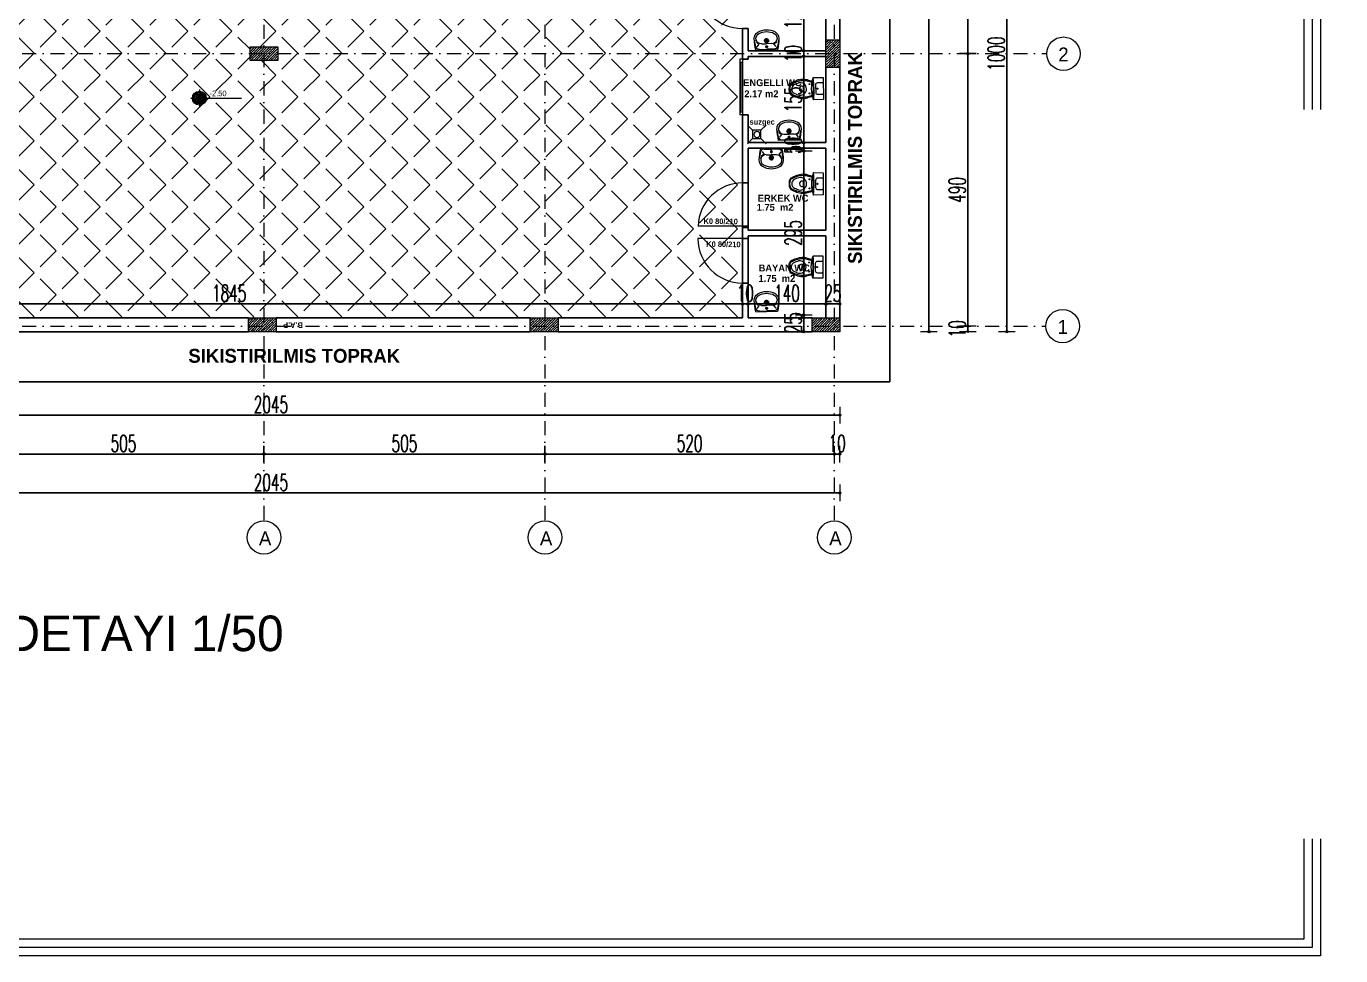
# Model space of a CAD drawing. Header units: millimetres. Extents: x -16104 to 67872, y -88009 to 12107.
# Drawn here: x 61943 to 64305, y 8729 to 10401 of the extents above; entities that cross this region are included whole.
import ezdxf

# ---------------------------------------------------------------- set-up
doc = ezdxf.new("R2010")
doc.units = ezdxf.units.MM
doc.linetypes.add('ACAD_ISO07W100', pattern=[3, 0, -3])
doc.linetypes.add('DASHDOTX2', pattern=[50.8, 25.4, -12.7, 0, -12.7])
doc.layers.get('0').update_dxf_attribs({"color": 241})
for name, color, linetype, lineweight in [('AKS', 1, 'ACAD_ISO07W100', 5), ('akslar', 144, 'Continuous', 20), ('c05', 32, 'Continuous', 13), ('duvar', 123, 'Continuous', 25), ('emsal&kolon', 1, 'Continuous', 5), ('kapı pen. yazısı', 1, 'Continuous', 25), ('kapı pen. yazısı_nz.', 1, 'Continuous', 25), ('KOTLAR', 5, 'Continuous', 20), ('mahal yazısı_nz.', 6, 'Continuous', 35), ('POZ', 36, 'Continuous', 18), ('SıVA', 40, 'Continuous', 9), ('tefriş _ nz.', 21, 'Continuous', 13), ('YAZI', 22, 'Continuous', 18), ('ÖLÇÜ', 252, 'Continuous', 20)]:
    doc.layers.add(name, color=color, linetype=linetype, lineweight=lineweight)
doc.styles.add('DIM', font='Txttw.shx', dxfattribs={"width": 0.6})
doc.styles.add('iç yazı _nz.', font='cityb___.ttf', dxfattribs={"height": 10})
doc.styles.add('kap-pen-yazısı_nz.', font='cityb___.ttf', dxfattribs={"height": 10})
doc.styles.add('M2', font='stylu.ttf', dxfattribs={"height": 10})
doc.styles.add('mahal iç yazı_nz.', font='cityb___.ttf', dxfattribs={"height": 12.5})
doc.styles.add('TSIMPLEX', font='tsimplex', dxfattribs={"width": 0.8})
doc.styles.add('ÖLÇÜ-50', font='comic.ttf', dxfattribs={"height": 12.5})
doc.dimstyles.new('50', dxfattribs={"dimscale": 0, "dimtxt": 30, "dimasz": 1, "dimexe": 0, "dimexo": 2, "dimgap": 4, "dimtad": 1, "dimdec": 0, "dimzin": 0, "dimdsep": 46, "dimtxsty": 'DIM', "dimblk1": 'DOT', "dimblk2": 'DOT', "dimsah": 1, "dimcen": 1.5, "dimdle": 3, "dimse1": 1, "dimse2": 1, "dimclrd": 256, "dimclre": 9, "dimclrt": 256, "dimadec": 0, "dimazin": 0, "dimtfac": 0.24, "dimtdec": 0, "dimtix": 1, "dimtmove": 2, "dimatfit": 3, "dimldrblk": 'DOT', "dimfxl": 0, "dimtolj": 1, "dimtzin": 15, "dimarcsym": 0})
pattern_1 = [(45, (-3506.1825, 5085.1525), (-4.49012806, 4.49012806), []), (45, (-3501.6924, 5085.1525), (-4.49012806, 4.49012806), [7.9375, -1.5875, 0, -1.5875])]
pattern_2 = [(45, (-3473.52, 7.062), (-4.49012806, 4.49012806), []), (45, (-3469.03, 7.062), (-4.49012806, 4.49012806), [7.9375, -1.5875, 0, -1.5875])]

# ---------------------------------------------------------------- blocks, each defined once
blk = doc.blocks.new('rdf')
h = blk.add_hatch()
h.set_pattern_fill('JIS_STN_2.5,_O', color=256)
h.set_pattern_definition([(45, (-14297.5899, -11300.239), (-1.76776695, 1.76776695), []), (45, (-14295.8249, -11300.239), (-1.76776695, 1.76776695), [1.2, -0.5])])
h.paths.add_polyline_path([(18090.11, 5567.39), (18090.11, 5611.54), (18135.11, 5611.54), (18135.11, 5567.39)], flags=9)
h.paths.add_polyline_path([(18090.11, 5539.89), (18090.11, 5584.04), (18135.11, 5584.04), (18135.11, 5539.89)], flags=9)
h.paths.add_polyline_path([(18526.2, 5567.39), (18526.2, 5611.54), (18571.2, 5611.54), (18571.2, 5567.39)], flags=9)
h.paths.add_polyline_path([(18130.11, 5567.39), (18130.11, 5611.54), (18175.11, 5611.54), (18175.11, 5567.39)], flags=9)
h.paths.add_polyline_path([(18468.99, 5604.47), (18468.99, 5574.47), (18871.61, 5574.47), (18871.61, 5604.47)])
at = {"layer": 'POZ', "style": 'M2', "flags": 4}
for tag, p in [('K180/210', (18737.14, 6363.37)), ('P150/50', (18700.21, 6224.9)), ('H.B', (18717.39, 6206.53)), ('50X50', (18707.7, 6190.5)), ('K180/210', (18776.34, 6183.11))]:
    blk.add_attdef(tag, p, '', height=10.4, rotation=1.13919, dxfattribs=at)
blk = doc.blocks.new('DOT')
for p, q in [((-2, 0), (0, 0)), ((0, 15), (0, -15)), ((2, 0), (0, 0))]:
    blk.add_line(p, q)
blk.add_circle((0, 0), 2)
blk = doc.blocks.new('*D461')
at = {"layer": 'Defpoints', "color": 0, "transparency": 16777216}
for p in [(61359.9, 9701.4), (61359.9, 9701.4), (63404.9, 9701.4)]:
    blk.add_point(p, dxfattribs=at)
at = {"layer": 'SıVA', "lineweight": -2, "transparency": 16777216}
blk.add_line((63403.9, 9701.4), (61360.9, 9701.4), dxfattribs=at)
at = {"layer": 'SıVA', "lineweight": -2, "transparency": 16777216, "rotation": 180}
blk.add_blockref('DOT', (61359.9, 9701.4), dxfattribs=at)
at = {"layer": 'SıVA', "lineweight": -2, "transparency": 16777216}
blk.add_blockref('DOT', (63404.9, 9701.4), dxfattribs=at)
at = {"layer": 'SıVA', "transparency": 16777216, "insert": (62382.4, 9720.4), "char_height": 30, "attachment_point": 5, "style": 'DIM'}
blk.add_mtext('\\A1;2045', dxfattribs=at)
blk = doc.blocks.new('*D463')
at = {"layer": 'Defpoints', "color": 0, "transparency": 16777216}
for p in [(63394.9, 9631.4), (63404.8, 9631.4), (63404.8, 9631.4)]:
    blk.add_point(p, dxfattribs=at)
at = {"layer": 'SıVA', "lineweight": -2, "transparency": 16777216}
for p, q in [((63393.9, 9631.4), (63392.9, 9631.4)), ((63394.9, 9631.4), (63404.8, 9631.4)), ((63405.8, 9631.4), (63406.8, 9631.4))]:
    blk.add_line(p, q, dxfattribs=at)
blk.add_blockref('DOT', (63394.9, 9631.4), dxfattribs=at)
at = {"layer": 'SıVA', "lineweight": -2, "transparency": 16777216, "rotation": 180}
blk.add_blockref('DOT', (63404.8, 9631.4), dxfattribs=at)
at = {"layer": 'SıVA', "transparency": 16777216, "insert": (63399.9, 9650.4), "char_height": 30, "attachment_point": 5, "style": 'DIM'}
blk.add_mtext('\\A1;10', dxfattribs=at)
blk = doc.blocks.new('*D915')
at = {"layer": 'Defpoints', "color": 0, "transparency": 16777216}
for p in [(61359.9, 9561.4), (63404.9, 9561.4), (63404.9, 9561.4)]:
    blk.add_point(p, dxfattribs=at)
at = {"layer": 'SıVA', "lineweight": -2, "transparency": 16777216}
blk.add_line((61360.9, 9561.4), (63403.9, 9561.4), dxfattribs=at)
at = {"layer": 'SıVA', "lineweight": -2, "transparency": 16777216, "rotation": 180}
blk.add_blockref('DOT', (61359.9, 9561.4), dxfattribs=at)
at = {"layer": 'SıVA', "lineweight": -2, "transparency": 16777216}
blk.add_blockref('DOT', (63404.9, 9561.4), dxfattribs=at)
at = {"layer": 'SıVA', "transparency": 16777216, "insert": (62382.4, 9580.4), "char_height": 30, "attachment_point": 5, "style": 'DIM'}
blk.add_mtext('\\A1;2045', dxfattribs=at)
blk = doc.blocks.new('*D464')
at = {"layer": 'Defpoints', "color": 0, "transparency": 16777216}
for p in [(63557.7, 10851.4), (63704.9, 9851.4), (63704.9, 9851.4)]:
    blk.add_point(p, dxfattribs=at)
at = {"layer": 'SıVA', "lineweight": -2, "transparency": 16777216}
blk.add_line((63704.9, 10850.4), (63704.9, 9852.4), dxfattribs=at)
for p, rotation in [((63704.9, 10851.4), 90), ((63704.9, 9851.4), 270)]:
    blk.add_blockref('DOT', p, dxfattribs=dict(at, rotation=rotation))
at = {"layer": 'SıVA', "transparency": 16777216, "insert": (63685.9, 10351.4), "char_height": 30, "attachment_point": 5, "rotation": 90, "style": 'DIM'}
blk.add_mtext('\\A1;1000', dxfattribs=at)
blk = doc.blocks.new('*D465')
at = {"layer": 'Defpoints', "color": 0, "transparency": 16777216}
for p in [(63579.9, 9851.7), (63580, 9861.4), (63634.9, 9861.4)]:
    blk.add_point(p, dxfattribs=at)
at = {"layer": 'SıVA', "lineweight": -2, "transparency": 16777216}
for p, q in [((63634.9, 9862.4), (63634.9, 9863.4)), ((63634.9, 9851.7), (63634.9, 9861.4)), ((63634.9, 9850.7), (63634.9, 9849.7))]:
    blk.add_line(p, q, dxfattribs=at)
for p, rotation in [((63634.9, 9861.4), 270), ((63634.9, 9851.7), 90)]:
    blk.add_blockref('DOT', p, dxfattribs=dict(at, rotation=rotation))
at = {"layer": 'SıVA', "transparency": 16777216, "insert": (63615.9, 9856.5), "char_height": 30, "attachment_point": 5, "rotation": 90, "style": 'DIM'}
blk.add_mtext('\\A1;10', dxfattribs=at)
blk = doc.blocks.new('*D466')
at = {"layer": 'Defpoints', "color": 0, "transparency": 16777216}
for p in [(63634.9, 10351.4), (63634.9, 10351.4), (63634.9, 9861.4)]:
    blk.add_point(p, dxfattribs=at)
at = {"layer": 'SıVA', "lineweight": -2, "transparency": 16777216}
blk.add_line((63634.9, 9862.4), (63634.9, 10350.4), dxfattribs=at)
for p, rotation in [((63634.9, 10351.4), 90), ((63634.9, 9861.4), 270)]:
    blk.add_blockref('DOT', p, dxfattribs=dict(at, rotation=rotation))
at = {"layer": 'SıVA', "transparency": 16777216, "insert": (63615.9, 10106.4), "char_height": 30, "attachment_point": 5, "rotation": 90, "style": 'DIM'}
blk.add_mtext('\\A1;490', dxfattribs=at)
blk = doc.blocks.new('*D467')
at = {"layer": 'Defpoints', "color": 0, "transparency": 16777216}
for p in [(63634.9, 10841.4), (63634.9, 10841.4), (63634.9, 10351.4)]:
    blk.add_point(p, dxfattribs=at)
at = {"layer": 'SıVA', "lineweight": -2, "transparency": 16777216}
blk.add_line((63634.9, 10352.4), (63634.9, 10840.4), dxfattribs=at)
for p, rotation in [((63634.9, 10841.4), 90), ((63634.9, 10351.4), 270)]:
    blk.add_blockref('DOT', p, dxfattribs=dict(at, rotation=rotation))
at = {"layer": 'SıVA', "transparency": 16777216, "insert": (63615.9, 10596.4), "char_height": 30, "attachment_point": 5, "rotation": 90, "style": 'DIM'}
blk.add_mtext('\\A1;490', dxfattribs=at)
blk = doc.blocks.new('*D916')
at = {"layer": 'Defpoints', "color": 0, "transparency": 16777216}
for p in [(63564.9, 11126.4), (63564.9, 9851.4), (63564.9, 9851.4)]:
    blk.add_point(p, dxfattribs=at)
at = {"layer": 'SıVA', "lineweight": -2, "transparency": 16777216}
blk.add_line((63564.9, 11125.4), (63564.9, 9852.4), dxfattribs=at)
for p, rotation in [((63564.9, 11126.4), 90), ((63564.9, 9851.4), 270)]:
    blk.add_blockref('DOT', p, dxfattribs=dict(at, rotation=rotation))
at = {"layer": 'SıVA', "transparency": 16777216, "insert": (63545.9, 10488.9), "char_height": 30, "attachment_point": 5, "rotation": 90, "style": 'DIM'}
blk.add_mtext('\\A1;1275', dxfattribs=at)
blk = doc.blocks.new('*D472')
at = {"layer": 'Defpoints', "color": 0, "transparency": 16777216}
for p in [(63339.9, 10176.4), (63339.9, 9881.4), (63339.9, 9881.4)]:
    blk.add_point(p, dxfattribs=at)
at = {"layer": 'SıVA', "lineweight": -2, "transparency": 16777216}
blk.add_line((63339.9, 10175.4), (63339.9, 9882.4), dxfattribs=at)
for p, rotation in [((63339.9, 10176.4), 90), ((63339.9, 9881.4), 270)]:
    blk.add_blockref('DOT', p, dxfattribs=dict(at, rotation=rotation))
at = {"layer": 'SıVA', "transparency": 16777216, "insert": (63320.9, 10028.9), "char_height": 30, "attachment_point": 5, "rotation": 90, "style": 'DIM'}
blk.add_mtext('\\A1;295', dxfattribs=at)
blk = doc.blocks.new('*D473')
at = {"layer": 'Defpoints', "color": 0, "transparency": 16777216}
for p in [(63339.9, 9881.4), (63339.9, 9876.4), (63340, 9876.4)]:
    blk.add_point(p, dxfattribs=at)
at = {"layer": 'SıVA', "lineweight": -2, "transparency": 16777216}
for p, q in [((63340, 9882.4), (63340, 9883.4)), ((63340, 9881.4), (63340, 9876.4)), ((63340, 9875.4), (63340, 9874.4))]:
    blk.add_line(p, q, dxfattribs=at)
for p, rotation in [((63340, 9881.4), 270), ((63340, 9876.4), 90)]:
    blk.add_blockref('DOT', p, dxfattribs=dict(at, rotation=rotation))
at = {"layer": 'SıVA', "transparency": 16777216, "insert": (63321, 9878.9), "char_height": 30, "attachment_point": 5, "rotation": 90, "style": 'DIM'}
blk.add_mtext('\\A1;5', dxfattribs=at)
blk = doc.blocks.new('*D474')
at = {"layer": 'Defpoints', "color": 0, "transparency": 16777216}
for p in [(63339.9, 9876.4), (63340, 9851.4), (63340, 9851.4)]:
    blk.add_point(p, dxfattribs=at)
at = {"layer": 'SıVA', "lineweight": -2, "transparency": 16777216}
for p, q in [((63340, 9877.4), (63340, 9878.4)), ((63340, 9876.4), (63340, 9851.4)), ((63340, 9850.4), (63340, 9849.4))]:
    blk.add_line(p, q, dxfattribs=at)
for p, rotation in [((63340, 9876.4), 270), ((63340, 9851.4), 90)]:
    blk.add_blockref('DOT', p, dxfattribs=dict(at, rotation=rotation))
at = {"layer": 'SıVA', "transparency": 16777216, "insert": (63321, 9863.9), "char_height": 30, "attachment_point": 5, "rotation": 90, "style": 'DIM'}
blk.add_mtext('\\A1;25', dxfattribs=at)
blk = doc.blocks.new('*D475')
at = {"layer": 'Defpoints', "color": 0, "transparency": 16777216}
for p in [(61384.9, 9901.4), (63229.9, 9901.4), (63229.9, 9901.4)]:
    blk.add_point(p, dxfattribs=at)
at = {"layer": 'SıVA', "lineweight": -2, "transparency": 16777216}
blk.add_line((61385.9, 9901.4), (63228.9, 9901.4), dxfattribs=at)
at = {"layer": 'SıVA', "lineweight": -2, "transparency": 16777216, "rotation": 180}
blk.add_blockref('DOT', (61384.9, 9901.4), dxfattribs=at)
at = {"layer": 'SıVA', "lineweight": -2, "transparency": 16777216}
blk.add_blockref('DOT', (63229.9, 9901.4), dxfattribs=at)
at = {"layer": 'SıVA', "transparency": 16777216, "insert": (62307.4, 9920.4), "char_height": 30, "attachment_point": 5, "style": 'DIM'}
blk.add_mtext('\\A1;1845', dxfattribs=at)
blk = doc.blocks.new('*D920')
at = {"layer": 'Defpoints', "color": 0, "transparency": 16777216}
for p in [(63404.9, 9901.4), (63379.9, 9881.4), (63404.9, 9881.4)]:
    blk.add_point(p, dxfattribs=at)
at = {"layer": 'SıVA', "lineweight": -2, "transparency": 16777216}
for p, q in [((63378.9, 9901.4), (63377.9, 9901.4)), ((63379.9, 9901.4), (63404.9, 9901.4)), ((63405.9, 9901.4), (63406.9, 9901.4))]:
    blk.add_line(p, q, dxfattribs=at)
blk.add_blockref('DOT', (63379.9, 9901.4), dxfattribs=at)
at = {"layer": 'SıVA', "lineweight": -2, "transparency": 16777216, "rotation": 180}
blk.add_blockref('DOT', (63404.9, 9901.4), dxfattribs=at)
at = {"layer": 'SıVA', "transparency": 16777216, "insert": (63392.4, 9920.4), "char_height": 30, "attachment_point": 5, "style": 'DIM'}
blk.add_mtext('\\A1;25', dxfattribs=at)
blk = doc.blocks.new('*D482')
at = {"layer": 'Defpoints', "color": 0, "transparency": 16777216}
for p in [(63339.9, 10481.5), (63339.9, 10356.4), (63339.9, 10356.4)]:
    blk.add_point(p, dxfattribs=at)
at = {"layer": 'SıVA', "lineweight": -2, "transparency": 16777216}
blk.add_line((63339.9, 10480.5), (63339.9, 10357.4), dxfattribs=at)
for p, rotation in [((63339.9, 10481.5), 90), ((63339.9, 10356.4), 270)]:
    blk.add_blockref('DOT', p, dxfattribs=dict(at, rotation=rotation))
at = {"layer": 'SıVA', "transparency": 16777216, "insert": (63320.9, 10419), "char_height": 30, "attachment_point": 5, "rotation": 90, "style": 'DIM'}
blk.add_mtext('\\A1;125', dxfattribs=at)
blk = doc.blocks.new('*D483')
at = {"layer": 'Defpoints', "color": 0, "transparency": 16777216}
for p in [(63339.9, 10356.4), (63339.9, 10346.4), (63372.6, 10346.4)]:
    blk.add_point(p, dxfattribs=at)
at = {"layer": 'SıVA', "lineweight": -2, "transparency": 16777216}
for p, q in [((63339.9, 10357.4), (63339.9, 10358.4)), ((63339.9, 10356.4), (63339.9, 10346.4)), ((63339.9, 10345.4), (63339.9, 10344.4))]:
    blk.add_line(p, q, dxfattribs=at)
for p, rotation in [((63339.9, 10356.4), 270), ((63339.9, 10346.4), 90)]:
    blk.add_blockref('DOT', p, dxfattribs=dict(at, rotation=rotation))
at = {"layer": 'SıVA', "transparency": 16777216, "insert": (63320.9, 10351.4), "char_height": 30, "attachment_point": 5, "rotation": 90, "style": 'DIM'}
blk.add_mtext('\\A1;10', dxfattribs=at)
blk = doc.blocks.new('*D484')
at = {"layer": 'Defpoints', "color": 0, "transparency": 16777216}
for p in [(63339.9, 10346.4), (63339.9, 10191.4), (63372.6, 10191.4)]:
    blk.add_point(p, dxfattribs=at)
at = {"layer": 'SıVA', "lineweight": -2, "transparency": 16777216}
blk.add_line((63339.9, 10345.4), (63339.9, 10192.4), dxfattribs=at)
for p, rotation in [((63339.9, 10346.4), 90), ((63339.9, 10191.4), 270)]:
    blk.add_blockref('DOT', p, dxfattribs=dict(at, rotation=rotation))
at = {"layer": 'SıVA', "transparency": 16777216, "insert": (63320.9, 10268.9), "char_height": 30, "attachment_point": 5, "rotation": 90, "style": 'DIM'}
blk.add_mtext('\\A1;155', dxfattribs=at)
blk = doc.blocks.new('*D485')
at = {"layer": 'Defpoints', "color": 0, "transparency": 16777216}
for p in [(63339.9, 10191.4), (63339.9, 10181.4), (63372.6, 10181.4)]:
    blk.add_point(p, dxfattribs=at)
at = {"layer": 'SıVA', "lineweight": -2, "transparency": 16777216}
for p, q in [((63339.9, 10192.4), (63339.9, 10193.4)), ((63339.9, 10191.4), (63339.9, 10181.4)), ((63339.9, 10180.4), (63339.9, 10179.4))]:
    blk.add_line(p, q, dxfattribs=at)
for p, rotation in [((63339.9, 10191.4), 270), ((63339.9, 10181.4), 90)]:
    blk.add_blockref('DOT', p, dxfattribs=dict(at, rotation=rotation))
at = {"layer": 'SıVA', "transparency": 16777216, "insert": (63320.9, 10186.4), "char_height": 30, "attachment_point": 5, "rotation": 90, "style": 'DIM'}
blk.add_mtext('\\A1;10', dxfattribs=at)
blk = doc.blocks.new('*D486')
at = {"layer": 'Defpoints', "color": 0, "transparency": 16777216}
for p in [(63339.9, 10181.4), (63339.9, 10181.4), (63339.9, 10176.4)]:
    blk.add_point(p, dxfattribs=at)
at = {"layer": 'SıVA', "lineweight": -2, "transparency": 16777216}
for p, q in [((63339.9, 10182.4), (63339.9, 10183.4)), ((63339.9, 10176.4), (63339.9, 10181.4)), ((63339.9, 10175.4), (63339.9, 10174.4))]:
    blk.add_line(p, q, dxfattribs=at)
for p, rotation in [((63339.9, 10181.4), 270), ((63339.9, 10176.4), 90)]:
    blk.add_blockref('DOT', p, dxfattribs=dict(at, rotation=rotation))
at = {"layer": 'SıVA', "transparency": 16777216, "insert": (63320.9, 10178.9), "char_height": 30, "attachment_point": 5, "rotation": 90, "style": 'DIM'}
blk.add_mtext('\\A1;5', dxfattribs=at)
blk = doc.blocks.new('20')
at = {"layer": 'tefriş _ nz.'}
for p, q in [((-1695.8, 84.6), (-1657.1, 84.6)), ((-1693.3, 79.1), (-1689.8, 74.2)), ((-1689.5, 83.6), (-1676.5, 83.6)), ((-1685.8, 73.6), (-1676.5, 73.6)), ((-1678.6, 79.1), (-1676.5, 79.1)), ((-1663.4, 83.6), (-1676.5, 83.6)), ((-1676.5, 77), (-1676.5, 81.2)), ((-1674.3, 79.1), (-1676.5, 79.1)), ((-1667.2, 73.6), (-1676.5, 73.6)), ((-1676.5, 72.4), (-1676.5, 63.9)), ((-1659.6, 79.1), (-1663.2, 74.2)), ((-1680.9, 68.1), (-1676.5, 68.1)), ((-1672, 68.1), (-1676.5, 68.1))]:
    blk.add_line(p, q, dxfattribs=at)
for centre, major_axis, start_param, end_param in [((-1578.9, 57.7), (84.9, 84.9), 2.129634, 2.303897), ((-1623.6, 60.7), (52.6, 52.6), 2.110921, 2.27395), ((-1685.8, 64), (6.85, 6.85), 0.778431, 3.420188), ((-1689.5, 77.2), (4.58, 4.58), 0.785398, 2.110921), ((-1685.8, 64), (7.77, -7.77), 2.837424, 3.323056), ((-1676.5, 68.1), (2.65, -2.65), 2.356194, 5.497787), ((-1676.5, 79.1), (1.24, -1.24), 2.356194, 5.497787), ((-1676.5, 79.1), (1.24, -1.24), 5.497787, 8.63938), ((-1676.5, 68.1), (2.65, -2.65), 5.497787, 8.63938), ((-1667.1, 64), (6.85, -6.85), 6.00459, 8.646347), ((-1663.4, 77.2), (4.58, -4.58), 1.030672, 2.356194), ((-1667.1, 64), (7.77, 7.77), -0.181463, 0.304169), ((-1774.1, 57.7), (84.9, -84.9), 0.837695, 1.011959), ((-1729.3, 60.7), (52.6, -52.6), 0.867643, 1.030672), ((-1685.8, 64), (9.16, 9.16), 2.356194, 3.415633), ((-1676.5, 80.5), (22.6, 22.6), 3.415633, 3.926991), ((-1676.5, 80.5), (20.3, -20.3), 4.986429, 5.497787), ((-1676.5, 68.1), (1.63, 1.63), 0.785398, 3.926991), ((-1676.5, 68.1), (1.63, 1.63), 3.926991, 7.068583), ((-1676.5, 80.5), (20.3, 20.3), 3.926991, 4.438348), ((-1676.5, 80.5), (22.6, -22.6), 5.497787, 6.009145), ((-1667.2, 64), (9.16, -9.16), 6.009145, 7.068583)]:
    blk.add_ellipse(centre, major_axis=major_axis, ratio=1, start_param=start_param, end_param=end_param, dxfattribs=at)
blk = doc.blocks.new('klozet7-U')
at = {"layer": 'tefriş _ nz.', "linetype": 'Continuous'}
for p, q in [((-32.2, -2.5), (-32.2, 2.5)), ((0, 18.2), (0, -18.2)), ((0, 8.3), (0, -8.3))]:
    blk.add_line(p, q, dxfattribs=at)
for points in [[(-17.9, -11.1, 0.02338), (-26.1, -13), (-26.2, -13, -0.087198), (-33.5, -14, -0.119537), (-52.2, -7.9, -0.142116), (-52.8, -7.3, -0.231833), (-52.8, 7.3, -0.142116), (-52.2, 7.9, -0.119537), (-33.5, 14, -0.087198), (-26.2, 13), (-26.1, 13, 0.02338), (-17.9, 11.1, 0.02338)], [(-44.2, -8.5, 0.029763), (-39.8, -9.9, 0.347536), (-28.5, -4.8, 0.243968), (-28.5, 4.8, 0.347536), (-39.8, 9.9, 0.029763), (-44.2, 8.5)], [(-17.3, -11.9, 0.110008), (-17.3, 11.8, 0.110008)], [(0, 8.3, 0.414214), (-1, 9.3), (-9, 9.3, 0.414214), (-12.5, 5.8), (-12.5, -5.8, 0.414214), (-9, -9.3), (-1, -9.3, 0.414214), (0, -8.3)]]:
    blk.add_lwpolyline(points, format="xyb", dxfattribs=at)
blk.add_lwpolyline([(-15.6, 18.4), (0, 18.2), (0, -18.2), (-15.6, -18.4, -0.329232), (-16.1, -18.1, -0.158489), (-16.1, 18.1, -0.329232)], format="xyb", close=True, dxfattribs=at)
for points in [[(-44.2, 8.5, 0), (-46.6, 7.5, 0)], [(-44.2, -8.5, 0), (-46.6, -7.5, 0)]]:
    blk.add_polyline3d(points, dxfattribs=at)
for centre, radius in [((-22.5, 7.5), 0.75), ((-9.5, 0), 0.9), ((-22.5, -7.5), 0.75)]:
    blk.add_circle(centre, radius, dxfattribs=at)
for centre, radius, start, end in [((-38, 0), 18, 153.8951, 206.1049), ((-51.4, 6.6), 3.1, 121.5412, 153.8951), ((-30.4, -27.7), 43.3, 94.2449, 121.5412), ((-43.4, 0), 8.1, 113.0212, 180), ((-43.4, 0), 8.1, 180, 246.9788), ((-37.1, 0), 2, 170.4059, 189.5941), ((-34.7, 0.2), 4.33, 81.9402, 178.4657), ((-34.2, 2.5), 2, 0, 90), ((-32.5, -7.3), 22.8, 72.6044, 92.5939), ((-1.8, 99.5), 88.3, 254.3087, 259.6891), ((-17.6, 11.8), 0.25, 12.5843, 168.3652), ((-17.1, 13.7), 0.25, 7.288, 166.4244), ((-124.1, 0), 108.1, 352.712, 7.288), ((-186.6, 0), 171.6, 354.0371, 5.9629), ((-51.4, -6.6), 3.1, 206.1049, 238.4588), ((-30.4, 27.7), 43.3, 238.4588, 265.7551), ((-34.7, -0.2), 4.33, 181.5343, 278.0598), ((-34.2, -2.5), 2, 270, 0), ((-32.5, 7.3), 22.8, 267.4061, 287.3956), ((-1.8, -99.5), 88.3, 100.3109, 105.6913), ((-17.5, -11.8), 0.25, 191.6923, 347.4732), ((-17.1, -13.7), 0.25, 193.5756, 352.712)]:
    blk.add_arc(centre, radius, start, end, dxfattribs=at)
blk = doc.blocks.new('2R2R')
at = {"layer": 'tefriş _ nz.', "linetype": 'Continuous'}
for p, q in [((74688.3, -1538.9), (74679, -1529.6)), ((74703.3, -1538.9), (74712.6, -1529.6)), ((74679, -1563.2), (74688.3, -1553.9)), ((74712.6, -1563.2), (74703.3, -1553.9))]:
    blk.add_line(p, q, dxfattribs=at)
blk.add_lwpolyline([(74688.3, -1538.9), (74703.3, -1538.9), (74703.3, -1553.9), (74688.3, -1553.9)], close=True, dxfattribs=at)
blk.add_circle((74695.8, -1546.6), 5.5, dxfattribs=at)
blk = doc.blocks.new('*D490')
at = {"layer": 'Defpoints', "color": 0, "transparency": 16777216}
for p in [(61864.9, 9631.4), (62369.9, 9631.4), (62369.9, 9631.4)]:
    blk.add_point(p, dxfattribs=at)
at = {"layer": 'SıVA', "lineweight": -2, "transparency": 16777216}
blk.add_line((61865.9, 9631.4), (62368.9, 9631.4), dxfattribs=at)
at = {"layer": 'SıVA', "lineweight": -2, "transparency": 16777216, "rotation": 180}
blk.add_blockref('DOT', (61864.9, 9631.4), dxfattribs=at)
at = {"layer": 'SıVA', "lineweight": -2, "transparency": 16777216}
blk.add_blockref('DOT', (62369.9, 9631.4), dxfattribs=at)
at = {"layer": 'SıVA', "transparency": 16777216, "insert": (62117.4, 9650.4), "char_height": 30, "attachment_point": 5, "style": 'DIM'}
blk.add_mtext('\\A1;505', dxfattribs=at)
blk = doc.blocks.new('*D491')
at = {"layer": 'Defpoints', "color": 0, "transparency": 16777216}
for p in [(62369.9, 9631.4), (62874.9, 9631.4), (62874.9, 9631.4)]:
    blk.add_point(p, dxfattribs=at)
at = {"layer": 'SıVA', "lineweight": -2, "transparency": 16777216}
blk.add_line((62370.9, 9631.4), (62873.9, 9631.4), dxfattribs=at)
at = {"layer": 'SıVA', "lineweight": -2, "transparency": 16777216, "rotation": 180}
blk.add_blockref('DOT', (62369.9, 9631.4), dxfattribs=at)
at = {"layer": 'SıVA', "lineweight": -2, "transparency": 16777216}
blk.add_blockref('DOT', (62874.9, 9631.4), dxfattribs=at)
at = {"layer": 'SıVA', "transparency": 16777216, "insert": (62622.4, 9650.4), "char_height": 30, "attachment_point": 5, "style": 'DIM'}
blk.add_mtext('\\A1;505', dxfattribs=at)
blk = doc.blocks.new('*D492')
at = {"layer": 'Defpoints', "color": 0, "transparency": 16777216}
for p in [(62874.9, 9631.4), (63394.9, 9631.4), (63394.9, 9631.4)]:
    blk.add_point(p, dxfattribs=at)
at = {"layer": 'SıVA', "lineweight": -2, "transparency": 16777216}
blk.add_line((62875.9, 9631.4), (63393.9, 9631.4), dxfattribs=at)
at = {"layer": 'SıVA', "lineweight": -2, "transparency": 16777216, "rotation": 180}
blk.add_blockref('DOT', (62874.9, 9631.4), dxfattribs=at)
at = {"layer": 'SıVA', "lineweight": -2, "transparency": 16777216}
blk.add_blockref('DOT', (63394.9, 9631.4), dxfattribs=at)
at = {"layer": 'SıVA', "transparency": 16777216, "insert": (63134.9, 9650.4), "char_height": 30, "attachment_point": 5, "style": 'DIM'}
blk.add_mtext('\\A1;520', dxfattribs=at)
blk = doc.blocks.new('*D3444')
at = {"layer": 'Defpoints', "color": 0, "transparency": 16777216}
for p in [(63229.9, 9901.4), (63239.9, 9901.4), (63239.9, 9901.4)]:
    blk.add_point(p, dxfattribs=at)
at = {"layer": 'SıVA', "lineweight": -2, "transparency": 16777216}
for p, q in [((63228.9, 9901.4), (63227.9, 9901.4)), ((63229.9, 9901.4), (63239.9, 9901.4)), ((63240.9, 9901.4), (63241.9, 9901.4))]:
    blk.add_line(p, q, dxfattribs=at)
blk.add_blockref('DOT', (63229.9, 9901.4), dxfattribs=at)
at = {"layer": 'SıVA', "lineweight": -2, "transparency": 16777216, "rotation": 180}
blk.add_blockref('DOT', (63239.9, 9901.4), dxfattribs=at)
at = {"layer": 'SıVA', "transparency": 16777216, "insert": (63234.9, 9920.4), "char_height": 30, "attachment_point": 5, "style": 'DIM'}
blk.add_mtext('\\A1;10', dxfattribs=at)
blk = doc.blocks.new('*D3445')
at = {"layer": 'Defpoints', "color": 0, "transparency": 16777216}
for p in [(63239.9, 9901.4), (63379.9, 9901.4), (63379.9, 9901.4)]:
    blk.add_point(p, dxfattribs=at)
at = {"layer": 'SıVA', "lineweight": -2, "transparency": 16777216}
blk.add_line((63240.9, 9901.4), (63378.9, 9901.4), dxfattribs=at)
at = {"layer": 'SıVA', "lineweight": -2, "transparency": 16777216, "rotation": 180}
blk.add_blockref('DOT', (63239.9, 9901.4), dxfattribs=at)
at = {"layer": 'SıVA', "lineweight": -2, "transparency": 16777216}
blk.add_blockref('DOT', (63379.9, 9901.4), dxfattribs=at)
at = {"layer": 'SıVA', "transparency": 16777216, "insert": (63309.9, 9920.4), "char_height": 30, "attachment_point": 5, "style": 'DIM'}
blk.add_mtext('\\A1;140', dxfattribs=at)
blk = doc.blocks.new('Kot')
at = {"layer": 'KOTLAR'}
for p, q in [((-0.155, 0), (0.759, 0)), ((0, 0.155), (0, -0.155))]:
    blk.add_line(p, q, dxfattribs=at)
for radius in [0.125, 0.105, 0.085, 0.065, 0.045, 0.045, 0.025]:
    blk.add_circle((0, 0), radius, dxfattribs=at)
at = {"layer": 'YAZI', "style": 'TSIMPLEX', "width": 0.8}
blk.add_attdef('KOTH', (0.184, 0.035), '', height=0.1, dxfattribs=at)

msp = doc.modelspace()

# ---------------------------------------------------------------- hatches: boundary and pattern name
at = {"layer": 'SıVA'}
h = msp.add_hatch(dxfattribs=at)
h.set_pattern_fill('ANSI35,_O', color=256)
h.set_pattern_definition(pattern_1)
h.paths.add_polyline_path([(63394.9, 10376.4), (63379.9, 10376.4), (63379.9, 10351.4), (63394.9, 10351.4)])
h.paths.add_polyline_path([(63404.9, 10376.4), (63394.9, 10376.4), (63394.9, 10351.4), (63404.9, 10351.4)])
h.paths.add_polyline_path([(63404.9, 10351.4), (63394.9, 10351.4), (63394.9, 10326.4), (63404.9, 10326.4)])
h.paths.add_polyline_path([(63394.9, 10351.4), (63379.9, 10351.4), (63379.9, 10326.4), (63394.9, 10326.4)])
h = msp.add_hatch(dxfattribs=at)
h.set_pattern_fill('ANSI35,_O', color=256)
h.set_pattern_definition(pattern_1)
h.paths.add_polyline_path([(62369.9, 10351.4), (62369.9, 10363.9), (62344.9, 10363.9), (62344.9, 10351.4)])
h.paths.add_polyline_path([(62394.9, 10351.4), (62394.9, 10363.9), (62369.9, 10363.9), (62369.9, 10351.4)])
h.paths.add_polyline_path([(62394.9, 10338.9), (62394.9, 10351.4), (62369.9, 10351.4), (62369.9, 10338.9)])
h.paths.add_polyline_path([(62344.9, 10351.4), (62344.9, 10338.9), (62369.9, 10338.9), (62369.9, 10351.4)])
h = msp.add_hatch(dxfattribs=at)
h.set_pattern_fill('ANSI35,_O', color=256)
h.set_pattern_definition(pattern_2)
h.paths.add_polyline_path([(62369.9, 9861.4), (62369.9, 9876.4), (62341.8, 9876.4), (62341.8, 9861.4)])
h.paths.add_polyline_path([(62391.8, 9876.4), (62369.9, 9876.4), (62369.9, 9861.4), (62391.8, 9861.4)])
h.paths.add_polyline_path([(62369.9, 9861.4), (62369.9, 9851.4), (62391.8, 9851.4), (62391.8, 9861.4)])
h.paths.add_polyline_path([(62369.9, 9851.4), (62369.9, 9861.4), (62341.8, 9861.4), (62341.8, 9851.4)])
h = msp.add_hatch(dxfattribs=at)
h.set_pattern_fill('ANSI35,_O', color=256)
h.set_pattern_definition(pattern_2)
h.paths.add_polyline_path([(62874.9, 9861.4), (62874.9, 9876.4), (62848.4, 9876.4), (62848.4, 9861.4)])
h.paths.add_polyline_path([(62874.9, 9876.4), (62874.9, 9861.4), (62898.4, 9861.4), (62898.4, 9876.4)])
h.paths.add_polyline_path([(62874.9, 9861.4), (62874.9, 9851.4), (62898.4, 9851.4), (62898.4, 9861.4)])
h.paths.add_polyline_path([(62874.9, 9851.4), (62874.9, 9861.4), (62848.4, 9861.4), (62848.4, 9851.4)])
h = msp.add_hatch(dxfattribs=at)
h.set_pattern_fill('ANSI35,_O', color=256)
h.set_pattern_definition(pattern_1)
h.paths.add_polyline_path([(63394.9, 9876.4), (63354.9, 9876.4), (63354.9, 9861.4), (63394.9, 9861.4)])
h.paths.add_polyline_path([(63404.9, 9876.4), (63394.9, 9876.4), (63394.9, 9861.4), (63404.9, 9861.4)])
h.paths.add_polyline_path([(63404.9, 9861.4), (63394.9, 9861.4), (63394.9, 9851.4), (63404.9, 9851.4)])
h.paths.add_polyline_path([(63394.9, 9861.4), (63354.9, 9861.4), (63354.9, 9851.4), (63394.9, 9851.4)])
at = {"layer": 'ÖLÇÜ'}
h = msp.add_hatch(dxfattribs=at)
h.set_pattern_fill('ANGLE,_O', color=256, scale=8, angle=135)
h.set_pattern_definition([(135, (0, 0), (-39.513127, -39.513127), [40.64, -15.24]), (225, (0, 0), (39.513127, -39.513127), [40.64, -15.24])])
h.paths.add_polyline_path([(61384.9, 10351.4), (61864.9, 10351.4), (61864.9, 10826.4), (61384.9, 10826.4)])
h.paths.add_polyline_path([(63229.9, 9876.4), (63229.9, 10351.4), (62394.9, 10351.4), (62394.9, 10338.9), (62369.9, 10338.9), (62369.9, 9876.4)])
h.paths.add_polyline_path([(62369.9, 10826.4), (62369.9, 10363.9), (62394.9, 10363.9), (62394.9, 10351.4), (63229.9, 10351.4), (63229.9, 10826.4)])
h.paths.add_polyline_path([(61864.9, 10826.4), (61864.9, 10351.4), (62344.9, 10351.4), (62344.9, 10363.9), (62369.9, 10363.9), (62369.9, 10826.4)])
h.paths.add_polyline_path([(62369.9, 9876.4), (62369.9, 10338.9), (62344.9, 10338.9), (62344.9, 10351.4), (61864.9, 10351.4), (61864.9, 9876.4)])
h.paths.add_polyline_path([(61864.9, 9876.4), (61864.9, 10351.4), (61384.9, 10351.4), (61384.9, 9876.4)])
h.paths.add_polyline_path([(61434.9, 10320.8), (61434.9, 10382), (61479.9, 10382), (61479.9, 10320.8)], flags=9)
h.paths.add_polyline_path([(61434.9, 10816.8), (61434.9, 10861), (61479.9, 10861), (61479.9, 10816.8)], flags=9)
h.paths.add_polyline_path([(61350.4, 10827.9), (61394.5, 10827.9), (61394.5, 10782.9), (61350.4, 10782.9)], flags=9)
h.paths.add_polyline_path([(63157, 10041.9), (63228.6, 10041.2), (63228.8, 10058), (63157.2, 10058.7)], flags=24)
h.paths.add_polyline_path([(63161.9, 10000.6), (63233.5, 9999.8), (63233.7, 10016.7), (63162.1, 10017.4)], flags=9)
h.paths.add_polyline_path([(63153.4, 10322.6), (63217.9, 10321.9), (63218.1, 10338.8), (63153.5, 10339.4)], flags=24)
h.paths.add_polyline_path([(62434, 10816.8), (62434, 10861), (62479, 10861), (62479, 10816.8)], flags=9)
h.paths.add_polyline_path([(62227.6, 10437.5), (62396, 10437.5), (62396, 10399.8), (62227.6, 10399.8)], flags=9)
h.paths.add_polyline_path([(62205.9, 10430.2), (62470.5, 10430.2), (62470.5, 10526.4), (62205.9, 10526.4)], flags=9)
h.paths.add_polyline_path([(63157, 10499.5), (63228.6, 10498.8), (63228.8, 10515.6), (63157.2, 10516.3)], flags=24)
h.paths.add_polyline_path([(63161.9, 10458.2), (63233.5, 10457.4), (63233.7, 10474.2), (63162.1, 10475)], flags=9)
h.paths.add_polyline_path([(63149.4, 10632.3), (63218.2, 10631.6), (63218.4, 10648.4), (63149.6, 10649.1)], flags=24)
h.paths.add_polyline_path([(62269.9, 10827.9), (62344.9, 10827.9), (62344.9, 10782.9), (62269.9, 10782.9)], flags=9)

# ---------------------------------------------------------------- linework, layer by layer
for p, q in [((63239.9, 10018.9), (63229.9, 10018.9)), ((63239.9, 10033.9), (63379.9, 10033.9)), ((63239.9, 10023.9), (63379.9, 10023.9))]:
    msp.add_line(p, q)
at = {"layer": 'AKS', "linetype": 'ByBlock'}
for centre in [(63806.6, 10351.3), (63805.3, 9861.4), (62369.9, 9481.4), (62874.9, 9481.4), (63394.9, 9481.4)]:
    msp.add_circle(centre, 30, dxfattribs=at)
at = {"layer": 'akslar', "linetype": 'DASHDOTX2'}
for p, q in [((62369.9, 11421.4), (62369.9, 9511.4)), ((62874.9, 11421.4), (62874.9, 9511.4)), ((63394.9, 11421.4), (63394.9, 9511.4)), ((61069.9, 10351.4), (63774.9, 10351.4)), ((61069.9, 9861.4), (63774.9, 9861.4))]:
    msp.add_line(p, q, dxfattribs=at)
at = {"layer": 'c05'}
for points in [[(64268.8, 8939.6), (64268.8, 8729.3), (60738.5, 8729.3), (60738.5, 12107.1), (64268.8, 12107.1), (64268.8, 10251)], [(64268.8, 8939.6), (64268.8, 8729.3), (60738.5, 8729.3), (60738.5, 12107.1), (64268.8, 12107.1), (64268.8, 10251)], [(64253.8, 8939.6), (64253.8, 8744.3), (60753.5, 8744.3), (60753.5, 12092.1), (64253.8, 12092.1), (64253.8, 10251)], [(64238.8, 8939.6), (64238.8, 8759.3), (60768.5, 8759.3), (60768.5, 12077.1), (64238.8, 12077.1), (64238.8, 10251)]]:
    msp.add_lwpolyline(points, dxfattribs=at)
at = {"layer": 'duvar'}
for p, q in [((63404.9, 10676.5), (63404.9, 10376.4)), ((63494.9, 10606.6), (63494.9, 9761.4)), ((63379.9, 10481.5), (63379.9, 10376.4)), ((63229.9, 10396.5), (63229.9, 10341.4)), ((63239.9, 10396.5), (63229.9, 10396.5)), ((63239.9, 10396.5), (63239.9, 10356.4)), ((63379.9, 10376.4), (63379.9, 10381.4)), ((63379.9, 10376.4), (63379.9, 10381.4)), ((63379.9, 10381.4), (63379.9, 10376.4)), ((63404.9, 10381.4), (63404.9, 10376.4)), ((63239.9, 10356.4), (63379.9, 10356.4)), ((63239.9, 10341.4), (63229.9, 10341.4)), ((63239.9, 10346.4), (63239.9, 10341.4)), ((63239.9, 10346.4), (63379.9, 10346.4)), ((63379.9, 10326.4), (63379.9, 10321.4)), ((63379.9, 10326.4), (63379.9, 10191.4)), ((63404.9, 10326.4), (63404.9, 10321.4)), ((63404.9, 10326.4), (63404.9, 9881.4)), ((63229.9, 10241.4), (63229.9, 10181.4)), ((63229.9, 10241.4), (63229.9, 9876.4)), ((63239.9, 10241.4), (63229.9, 10241.4)), ((63239.9, 10241.4), (63239.9, 10190.5)), ((63379.9, 10191.4), (63239.9, 10191.4)), ((63379.9, 10181.4), (63239.9, 10181.4)), ((63239.9, 10181.4), (63239.9, 10033.9)), ((63379.9, 10181.4), (63379.9, 10033.9)), ((63239.9, 10118.9), (63229.9, 10118.9)), ((63239.9, 10041.3), (63229.9, 10041.3)), ((63239.9, 10038.9), (63229.9, 10038.9)), ((63239.9, 10023.9), (63239.9, 9876.4)), ((63379.9, 10023.9), (63379.9, 9881.4)), ((63239.9, 9938.9), (63229.9, 9938.9)), ((61888.4, 9876.4), (62341.8, 9876.4)), ((62848.4, 9876.4), (62391.8, 9876.4)), ((62848.4, 9876.4), (62391.8, 9876.4)), ((62898.4, 9876.4), (63229.9, 9876.4)), ((63239.9, 9876.4), (63354.9, 9876.4)), ((63379.9, 9881.4), (63379.9, 9876.4)), ((63404.9, 9881.4), (63404.9, 9876.4)), ((62341.8, 9851.4), (61888.4, 9851.4)), ((62391.8, 9851.4), (62848.4, 9851.4)), ((62898.4, 9851.4), (63354.9, 9851.4)), ((63494.9, 9761.4), (61269.9, 9761.4)), ((62898.4, 9761.4), (63404.9, 9761.4))]:
    msp.add_line(p, q, dxfattribs=at)
at = {"layer": 'emsal&kolon'}
for points in [[(63404.9, 10326.4), (63379.9, 10326.4), (63379.9, 10376.4), (63404.9, 10376.4), (63404.9, 10326.4)], [(62344.9, 10338.9), (62344.9, 10363.9), (62394.9, 10363.9), (62394.9, 10338.9), (62344.9, 10338.9)], [(62341.8, 9851.4), (62341.8, 9876.4), (62391.8, 9876.4), (62391.8, 9851.4), (62341.8, 9851.4)], [(62848.4, 9851.4), (62848.4, 9876.4), (62898.4, 9876.4), (62898.4, 9851.4), (62848.4, 9851.4)], [(63354.9, 9851.4), (63354.9, 9876.4), (63404.9, 9876.4), (63404.9, 9851.4), (63354.9, 9851.4)]]:
    msp.add_lwpolyline(points, dxfattribs=at)
at = {"layer": 'SıVA'}
for p, q in [((63224.9, 10341.4), (63224.9, 10241.4)), ((63229.9, 10341.4), (63224.9, 10341.4)), ((63224.9, 10335.8), (63229.9, 10335.8)), ((63227.4, 10246.4), (63227.4, 10335.8)), ((63229.9, 10341.4), (63229.9, 10241.4)), ((63229.9, 10246.4), (63224.9, 10246.4)), ((63229.9, 10241.4), (63224.9, 10241.4)), ((63379.9, 10176.4), (63379.9, 10176.4)), ((63229.9, 10041.4), (63149.9, 10041.4)), ((63229.9, 10018.9), (63149.9, 10018.9)), ((63379.9, 9876.4), (63404.9, 9876.4))]:
    msp.add_line(p, q, dxfattribs=at)
for centre, start, end in [((63229.9, 10476.5), 180, 270), ((63229.9, 10038.9), 90, 178.2097), ((63229.9, 10018.9), 180, 270)]:
    msp.add_arc(centre, 80, start, end, dxfattribs=at)

# ---------------------------------------------------------------- block references
at = {"layer": 'KOTLAR', "ltscale": 0.01, "xscale": 100, "yscale": 100, "zscale": 100}
msp.add_blockref('Kot', (62253.7, 10271.4), dxfattribs=at).add_auto_attribs({'KOTH': '-2.50'})
at = {"layer": 'tefriş _ nz.', "color": 8, "xscale": -1}
for p, rotation in [((64948.2, 10471.2), 180.9708626926147), ((64948.2, 10000.7), 180.9708626926146)]:
    msp.add_blockref('20', p, dxfattribs=dict(at, rotation=rotation))
at = {"layer": 'tefriş _ nz.'}
for p, xscale, yscale, zscale, rotation in [((63375, 10288.7), 1.100000000010644, 1.100000000010644, 1.100000000010644, 1.183729911546469), ((63375.1, 10117.3), 1.100000000012284, 1.100000000012284, 1.100000000012284, 359.9368502738375), ((63374.3, 9967.6), 1.100000000012284, 1.100000000012284, 1.100000000012284, 359.9368502738375)]:
    msp.add_blockref('klozet7-U', p, dxfattribs=dict(at, xscale=xscale, yscale=yscale, zscale=zscale, rotation=rotation))
at = {"layer": 'tefriş _ nz.', "color": 8}
for p, rotation in [((61636.7, 10270.2), 180.3421749542313), ((64956.7, 10067.5), 359.0291373078024)]:
    msp.add_blockref('20', p, dxfattribs=dict(at, rotation=rotation))
at = {"layer": 'tefriş _ nz.', "linetype": 'Continuous', "xscale": -1, "rotation": 90.00000004502319}
msp.add_blockref('2R2R', (61709.1, 84901.8), dxfattribs=at)
at = {"layer": 'ÖLÇÜ', "xscale": 2.5, "yscale": 2.5, "zscale": 2.5}
msp.add_blockref('rdf', (18817.8, -4446), dxfattribs=at)

# ---------------------------------------------------------------- texts
at = {"layer": 'AKS', "char_height": 25, "width": 35.659, "attachment_point": 1}
for s, insert in [('2', (63797.4, 10362.4)), ('1', (63796.1, 9872.4)), ('A', (62360.8, 9492.4)), ('A', (62865.8, 9492.4)), ('A', (63385.8, 9492.4))]:
    msp.add_mtext(s, dxfattribs=dict(at, insert=insert))
at = {"layer": 'kapı pen. yazısı', "color": 1, "style": 'iç yazı _nz.'}
msp.add_text('suzgec', height=10, dxfattribs=at).set_placement((63242.6, 10223.7))
at = {"layer": 'kapı pen. yazısı_nz.', "style": 'kap-pen-yazısı_nz.'}
for s, rotation, p in [('K0 80/210', 359.422, (63159.8, 10045.2, 0)), ('K0 80/210', 359.422, (63164.7, 10003.9, 0)), ('B.A.P', 179.422, (62439.9, 9868, 0))]:
    msp.add_text(s, height=10, rotation=rotation, dxfattribs=at).set_placement(p)
at = {"layer": 'mahal yazısı_nz.', "style": 'mahal iç yazı_nz.'}
for s, p in [('ENGELLI WC ', (63231.1, 10292.9)), ('ERKEK WC', (63257.4, 10085.2)), ('BAYAN WC ', (63258.9, 9959.7))]:
    msp.add_text(s, height=12.5, dxfattribs=at).set_placement(p)
at = {"layer": 'mahal yazısı_nz.', "insert": (63419.5, 9973.3), "char_height": 25, "width": 436.035, "attachment_point": 1, "rotation": 90, "style": 'mahal iç yazı_nz.'}
msp.add_mtext('SIKISTIRILMIS TOPRAK', dxfattribs=at)
at = {"layer": 'mahal yazısı_nz.', "attachment_point": 1, "style": 'mahal iç yazı_nz.'}
for s, insert, char_height, width in [('2.17 m2', (63233.2, 10285.5), 12.5, 115.339), ('1.75  m2', (63255.4, 10081.3), 12.5, 115.339), ('1.75  m2', (63258.7, 9953.4), 12.5, 115.339), ('SIKISTIRILMIS TOPRAK', (62233.9, 9820.5), 25, 436.035)]:
    msp.add_mtext(s, dxfattribs=dict(at, insert=insert, char_height=char_height, width=width))
at = {"layer": 'YAZI', "style": 'ÖLÇÜ-50'}
msp.add_text('ORTAK SIĞINAK DETAYI 1/50', height=64, dxfattribs=at).set_placement((61216.1, 9277))

# ---------------------------------------------------------------- dimensions: what is measured, and where the dimension line sits
at = {"layer": 'SıVA'}
for base, p1, p2, picture, middle in [((63564.9, 9851.4), (63564.9, 11126.4), (63564.9, 9851.4), '*D916', (63545.9, 10488.9)), ((63704.9, 9851.4), (63557.7, 10851.4), (63704.9, 9851.4), '*D464', (63685.9, 10351.4)), ((63634.9, 10841.4), (63634.9, 10351.4), (63634.9, 10841.4), '*D467', (63615.9, 10596.4)), ((63339.9, 10356.4), (63339.9, 10481.5), (63339.9, 10356.4), '*D482', (63320.9, 10419)), ((63339.9, 10346.4), (63339.9, 10356.4), (63372.6, 10346.4), '*D483', (63320.9, 10351.4)), ((63339.9, 10191.4), (63339.9, 10346.4), (63372.6, 10191.4), '*D484', (63320.9, 10268.9)), ((63634.9, 10351.4), (63634.9, 9861.4), (63634.9, 10351.4), '*D466', (63615.9, 10106.4)), ((63339.9, 10181.4), (63339.9, 10191.4), (63372.6, 10181.4), '*D485', (63320.9, 10186.4)), ((63339.9, 10181.4), (63339.9, 10176.4), (63339.9, 10181.4), '*D486', (63320.9, 10178.9)), ((63339.9, 9881.4), (63339.9, 10176.4), (63339.9, 9881.4), '*D472', (63320.9, 10028.9)), ((63340, 9876.4), (63339.9, 9881.4), (63339.9, 9876.4), '*D473', (63321, 9878.9)), ((63340, 9851.4), (63339.9, 9876.4), (63340, 9851.4), '*D474', (63321, 9863.9)), ((63634.9, 9861.4), (63579.9, 9851.7), (63580, 9861.4), '*D465', (63615.9, 9856.5))]:
    dim = msp.add_linear_dim(base=base, p1=p1, p2=p2, angle=90, dimstyle='50', override={"dimscale": 1}, dxfattribs=at)
    dim.commit()
    dim.dimension.update_dxf_attribs({"geometry": picture, "text_midpoint": middle})
for base, p1, p2, picture, middle in [((63229.9, 9901.4), (61384.9, 9901.4), (63229.9, 9901.4), '*D475', (62307.4, 9920.4)), ((63239.9, 9901.4), (63229.9, 9901.4), (63239.9, 9901.4), '*D3444', (63234.9, 9920.4)), ((63379.9, 9901.4), (63239.9, 9901.4), (63379.9, 9901.4), '*D3445', (63309.9, 9920.4)), ((63404.9, 9901.4), (63379.9, 9881.4), (63404.9, 9881.4), '*D920', (63392.4, 9920.4)), ((61359.9, 9701.4), (63404.9, 9701.4), (61359.9, 9701.4), '*D461', (62382.4, 9720.4)), ((62369.9, 9631.4), (61864.9, 9631.4), (62369.9, 9631.4), '*D490', (62117.4, 9650.4)), ((62874.9, 9631.4), (62369.9, 9631.4), (62874.9, 9631.4), '*D491', (62622.4, 9650.4)), ((63394.9, 9631.4), (62874.9, 9631.4), (63394.9, 9631.4), '*D492', (63134.9, 9650.4)), ((63404.8, 9631.4), (63394.9, 9631.4), (63404.8, 9631.4), '*D463', (63399.9, 9650.4)), ((63404.9, 9561.4), (61359.9, 9561.4), (63404.9, 9561.4), '*D915', (62382.4, 9580.4))]:
    dim = msp.add_linear_dim(base=base, p1=p1, p2=p2, dimstyle='50', override={"dimscale": 1}, dxfattribs=at)
    dim.commit()
    dim.dimension.update_dxf_attribs({"geometry": picture, "text_midpoint": middle})

doc.saveas('drawing.dxf')
